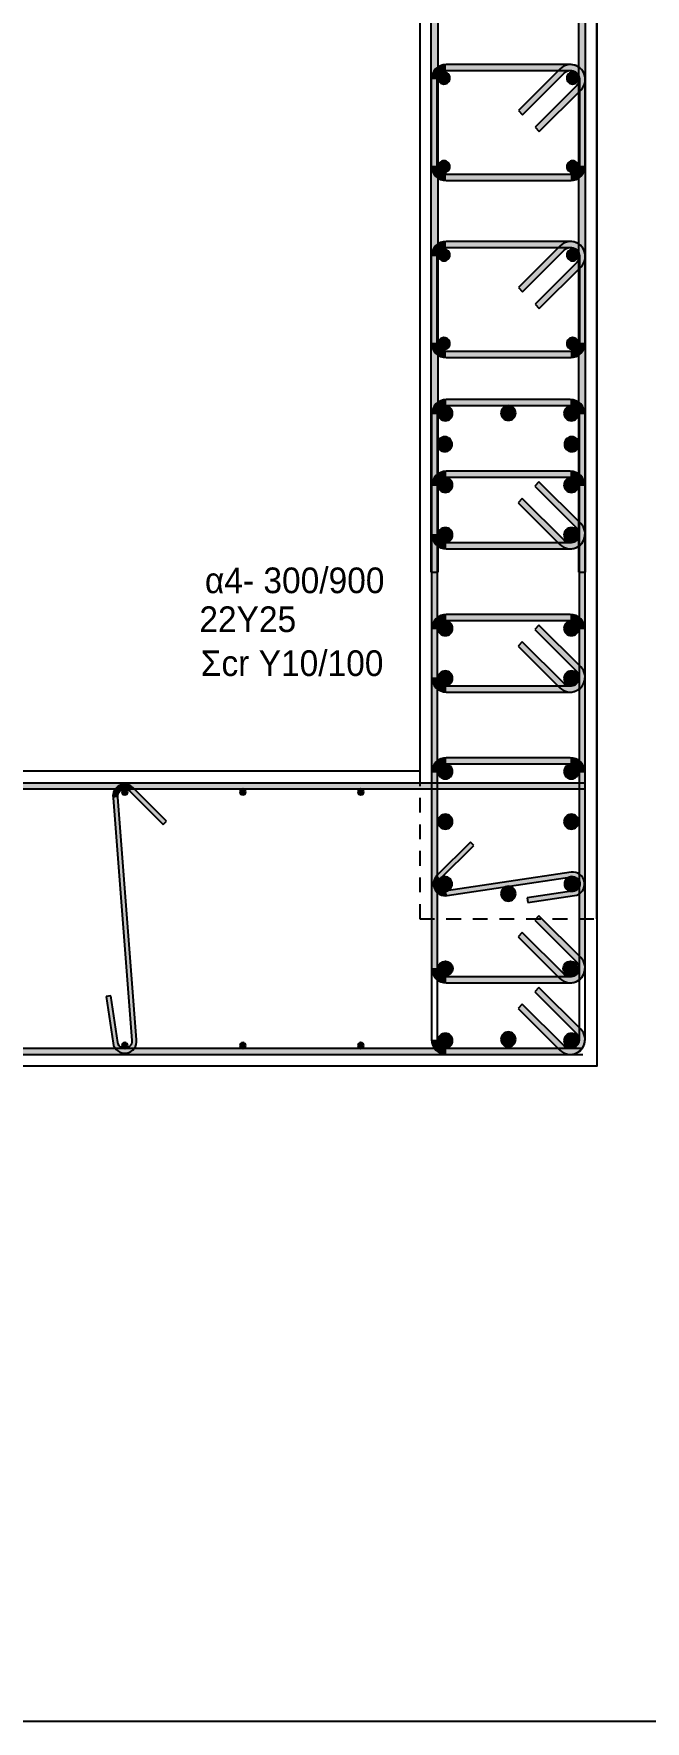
# Model space of a CAD drawing. Header units: millimetres. Extents: x -2171 to 1563, y -1758 to -1505.
# Drawn here: x -1763.31 to -1758.13, y -1619.99 to -1605.69 of the extents above; entities that cross this region are included whole.
import ezdxf

# ---------------------------------------------------------------- set-up
doc = ezdxf.new("R2010")
doc.units = ezdxf.units.MM
doc.linetypes.add('HIDDEN', pattern=[0.375, 0.25, -0.125])
for name, color, linetype in [('-S_TEXT', 3, 'Continuous'), ('Col_Det', 7, 'Continuous'), ('Col_Det_0', 7, 'Continuous'), ('Col_Det_Fill', 7, 'Continuous'), ('Col_Det_Fill_0', 7, 'Continuous'), ('DIASTASEIS', 7, 'Continuous'), ('Geo_Col', 7, 'Continuous')]:
    doc.layers.add(name, color=color, linetype=linetype)
doc.styles.add('S1Arl22_b_934_161', font='arial.ttf', dxfattribs={"width": 0.933629, "height": 0.002175})

# ---------------------------------------------------------------- blocks, each defined once
blk = doc.blocks.new('LINK 1')
at = {"layer": 'Col_Det_Fill'}
for points in [[(0.218, -0.25), (0.218, -0.2, 0.414214), (0.093, -0.325), (0.143, -0.325, -0.414214)], [(1.271, -0.25), (1.271, -0.2), (0.211, -0.2), (0.211, -0.25)], [(1.219, -0.272), (1.184, -0.237), (0.83, -0.59), (0.866, -0.626)], [(1.347, -0.325), (1.397, -0.325, 0.668179), (1.184, -0.237), (1.219, -0.272, -0.668179)], [(1.325, -0.378), (1.361, -0.414, 0.668179), (1.272, -0.2), (1.272, -0.25, -0.668179)], [(0.143, -0.325), (0.093, -0.325), (0.093, -1.057), (0.143, -1.057)], [(0.972, -0.732), (1.007, -0.767), (1.361, -0.414), (1.325, -0.378)], [(1.347, -1.058), (1.397, -1.058), (1.397, -0.325), (1.347, -0.325)], [(0.143, -1.058), (0.093, -1.058, 0.414214), (0.218, -1.183), (0.218, -1.133, -0.414214)], [(0.217, -1.133), (0.217, -1.183), (1.275, -1.183), (1.275, -1.133)], [(1.272, -1.133), (1.272, -1.183, 0.414214), (1.397, -1.058), (1.347, -1.058, -0.414214)]]:
    blk.add_hatch(color=252, dxfattribs=at).paths.add_polyline_path(points)
at = {"layer": 'Col_Det', "color": 7}
for points in [[(0.218, -0.2, 0.414214), (0.093, -0.325)], [(0.143, -0.325, -0.414214), (0.218, -0.25, -0.414214)], [(1.397, -0.325, 0.668179), (1.184, -0.237)], [(1.219, -0.272, -0.668179), (1.347, -0.325, -0.668179)], [(1.361, -0.414, 0.668179), (1.272, -0.2)], [(1.272, -0.25, -0.668179), (1.325, -0.378, -0.668179)], [(0.093, -1.058, 0.414214), (0.218, -1.183)], [(0.218, -1.133, -0.414214), (0.143, -1.058, -0.414214)], [(1.272, -1.183, 0.414214), (1.397, -1.058)], [(1.347, -1.058, -0.414214), (1.272, -1.133, -0.414214)]]:
    blk.add_lwpolyline(points, format="xyb", dxfattribs=at)
for points in [[(1.278, -0.2), (0.218, -0.2)], [(0.218, -0.25), (1.278, -0.25)], [(1.184, -0.237), (0.83, -0.59)], [(0.866, -0.626), (1.219, -0.272)], [(0.093, -0.325), (0.093, -1.058)], [(0.143, -1.058), (0.143, -0.325)], [(1.325, -0.378), (0.972, -0.732)], [(1.007, -0.767), (1.361, -0.414)], [(1.347, -0.325), (1.347, -1.058)], [(1.397, -1.058), (1.397, -0.325)], [(0.83, -0.59), (0.866, -0.626)], [(0.972, -0.732), (1.007, -0.767)], [(1.278, -1.133), (0.218, -1.133)], [(0.218, -1.183), (1.278, -1.183)]]:
    blk.add_lwpolyline(points, dxfattribs=at)

msp = doc.modelspace()

# ---------------------------------------------------------------- hatches: boundary and pattern name
at = {"layer": 'Col_Det_Fill'}
for color, points in [(252, [(-1759.8835, -1599.628), (-1759.9435, -1599.628), (-1759.9435, -1610.2518), (-1759.8835, -1610.2518)]), (252, [(-1758.6935, -1610.2518), (-1758.6335, -1610.2518), (-1758.6335, -1599.628), (-1758.6935, -1599.628)]), (133, [(-1759.8335, -1606.1147, 0.4142136), (-1759.7835, -1606.0647, 0.4142136), (-1759.8335, -1606.0147, 0.4142136), (-1759.8835, -1606.0647, 0.4142136)]), (133, [(-1758.7435, -1606.1147, 0.4142136), (-1758.6935, -1606.0647, 0.4142136), (-1758.7435, -1606.0147, 0.4142136), (-1758.7935, -1606.0647, 0.4142136)]), (133, [(-1759.8335, -1606.8646, 0.4142136), (-1759.7835, -1606.8146, 0.4142136), (-1759.8335, -1606.7646, 0.4142136), (-1759.8835, -1606.8146, 0.4142136)]), (133, [(-1758.7435, -1606.8646, 0.4142136), (-1758.6935, -1606.8146, 0.4142136), (-1758.7435, -1606.7646, 0.4142136), (-1758.7935, -1606.8146, 0.4142136)]), (133, [(-1759.8335, -1607.6145, 0.4142136), (-1759.7835, -1607.5645, 0.4142136), (-1759.8335, -1607.5145, 0.4142136), (-1759.8835, -1607.5645, 0.4142136)]), (133, [(-1758.7435, -1607.6145, 0.4142136), (-1758.6935, -1607.5645, 0.4142136), (-1758.7435, -1607.5145, 0.4142136), (-1758.7935, -1607.5645, 0.4142136)]), (133, [(-1759.8335, -1608.3644, 0.4142136), (-1759.7835, -1608.3144, 0.4142136), (-1759.8335, -1608.2644, 0.4142136), (-1759.8835, -1608.3144, 0.4142136)]), (133, [(-1758.7435, -1608.3644, 0.4142136), (-1758.6935, -1608.3144, 0.4142136), (-1758.7435, -1608.2644, 0.4142136), (-1758.7935, -1608.3144, 0.4142136)]), (252, [(-1759.8135, -1608.8399), (-1759.8135, -1608.7899, 0.4142136), (-1759.9385, -1608.9149), (-1759.8885, -1608.9149, -0.4142136)]), (252, [(-1758.7635, -1608.8399), (-1758.7635, -1608.7899), (-1759.8135, -1608.7899), (-1759.8135, -1608.8399)]), (252, [(-1758.6885, -1608.9149), (-1758.6385, -1608.9149, 0.4142136), (-1758.7635, -1608.7899), (-1758.7635, -1608.8399, -0.4142136)]), (252, [(-1759.8885, -1608.9149), (-1759.9385, -1608.9149), (-1759.9385, -1612.9649), (-1759.8885, -1612.9649)]), (12, [(-1759.8223, -1608.9686, 0.4142136), (-1759.7598, -1608.9061, 0.4142136), (-1759.8223, -1608.8436, 0.4142136), (-1759.8848, -1608.9061, 0.4142136)]), (133, [(-1759.2885, -1608.9649, 0.4142136), (-1759.226, -1608.9024, 0.4142136), (-1759.2885, -1608.8399, 0.4142136), (-1759.351, -1608.9024, 0.4142136)]), (12, [(-1758.7547, -1608.9686, 0.4142136), (-1758.6922, -1608.9061, 0.4142136), (-1758.7547, -1608.8436, 0.4142136), (-1758.8172, -1608.9061, 0.4142136)]), (252, [(-1758.6885, -1612.9649), (-1758.6385, -1612.9649), (-1758.6385, -1608.9149), (-1758.6885, -1608.9149)]), (133, [(-1759.826, -1609.2301, 0.4142136), (-1759.7635, -1609.1676, 0.4142136), (-1759.826, -1609.1051, 0.4142136), (-1759.8885, -1609.1676, 0.4142136)]), (133, [(-1758.751, -1609.2301, 0.4142136), (-1758.6885, -1609.1676, 0.4142136), (-1758.751, -1609.1051, 0.4142136), (-1758.8135, -1609.1676, 0.4142136)]), (252, [(-1759.8135, -1609.447), (-1759.8135, -1609.397, 0.4142136), (-1759.9385, -1609.522), (-1759.8885, -1609.522, -0.4142136)]), (252, [(-1759.8885, -1609.522), (-1759.9385, -1609.522), (-1759.9385, -1609.9292), (-1759.8885, -1609.9292)]), (56, [(-1759.8223, -1609.5757, 0.4142136), (-1759.7598, -1609.5132, 0.4142136), (-1759.8223, -1609.4507, 0.4142136), (-1759.8848, -1609.5132, 0.4142136)]), (252, [(-1758.7635, -1609.447), (-1758.7635, -1609.397), (-1759.8135, -1609.397), (-1759.8135, -1609.447)]), (252, [(-1758.7105, -1609.8761), (-1758.6751, -1609.8408), (-1759.0287, -1609.4872), (-1759.064, -1609.5226)]), (56, [(-1758.7547, -1609.5757, 0.4142136), (-1758.6922, -1609.5132, 0.4142136), (-1758.7547, -1609.4507, 0.4142136), (-1758.8172, -1609.5132, 0.4142136)]), (252, [(-1758.6885, -1609.522), (-1758.6385, -1609.522, 0.4142136), (-1758.7635, -1609.397), (-1758.7635, -1609.447, -0.4142136)]), (252, [(-1758.6885, -1609.9292), (-1758.6385, -1609.9292), (-1758.6385, -1609.522), (-1758.6885, -1609.522)]), (252, [(-1759.1701, -1609.6287), (-1759.2054, -1609.664), (-1758.8519, -1610.0176), (-1758.8165, -1609.9822)]), (252, [(-1759.8885, -1609.9292), (-1759.9385, -1609.9292, 0.4142136), (-1759.8135, -1610.0542), (-1759.8135, -1610.0042, -0.4142136)]), (56, [(-1759.8223, -1610.0005, 0.4142136), (-1759.7598, -1609.938, 0.4142136), (-1759.8223, -1609.8755, 0.4142136), (-1759.8848, -1609.938, 0.4142136)]), (252, [(-1758.8165, -1609.9822), (-1758.8519, -1610.0176, 0.6681786), (-1758.6385, -1609.9292), (-1758.6885, -1609.9292, -0.6681786)]), (56, [(-1758.7547, -1610.0005, 0.4142136), (-1758.6922, -1609.938, 0.4142136), (-1758.7547, -1609.8755, 0.4142136), (-1758.8172, -1609.938, 0.4142136)]), (252, [(-1758.7635, -1610.0042), (-1758.7635, -1610.0542, 0.6681786), (-1758.6751, -1609.8408), (-1758.7105, -1609.8761, -0.6681786)]), (252, [(-1759.8135, -1610.0042), (-1759.8135, -1610.0542), (-1758.7635, -1610.0542), (-1758.7635, -1610.0042)]), (252, [(-1759.8135, -1610.6613), (-1759.8135, -1610.6113, 0.4142136), (-1759.9385, -1610.7363), (-1759.8885, -1610.7363, -0.4142136)]), (56, [(-1759.8223, -1610.79, 0.4142136), (-1759.7598, -1610.7275, 0.4142136), (-1759.8223, -1610.665, 0.4142136), (-1759.8848, -1610.7275, 0.4142136)]), (252, [(-1758.7635, -1610.6613), (-1758.7635, -1610.6113), (-1759.8135, -1610.6113), (-1759.8135, -1610.6613)]), (56, [(-1758.7547, -1610.79, 0.4142136), (-1758.6922, -1610.7275, 0.4142136), (-1758.7547, -1610.665, 0.4142136), (-1758.8172, -1610.7275, 0.4142136)]), (252, [(-1758.6885, -1610.7363), (-1758.6385, -1610.7363, 0.4142136), (-1758.7635, -1610.6113), (-1758.7635, -1610.6613, -0.4142136)]), (252, [(-1759.8885, -1610.7363), (-1759.9385, -1610.7363), (-1759.9385, -1611.1435), (-1759.8885, -1611.1435)]), (252, [(-1758.7105, -1611.0904), (-1758.6751, -1611.0551), (-1759.0287, -1610.7015), (-1759.064, -1610.7369)]), (252, [(-1758.6885, -1611.1435), (-1758.6385, -1611.1435), (-1758.6385, -1610.7363), (-1758.6885, -1610.7363)]), (252, [(-1759.1701, -1610.8429), (-1759.2054, -1610.8783), (-1758.8519, -1611.2319), (-1758.8165, -1611.1965)]), (56, [(-1759.8223, -1611.2148, 0.4142136), (-1759.7598, -1611.1523, 0.4142136), (-1759.8223, -1611.0898, 0.4142136), (-1759.8848, -1611.1523, 0.4142136)]), (56, [(-1758.7547, -1611.2148, 0.4142136), (-1758.6922, -1611.1523, 0.4142136), (-1758.7547, -1611.0898, 0.4142136), (-1758.8172, -1611.1523, 0.4142136)]), (252, [(-1758.7635, -1611.2185), (-1758.7635, -1611.2685, 0.6681786), (-1758.6751, -1611.0551), (-1758.7105, -1611.0904, -0.6681786)]), (252, [(-1759.8885, -1611.1435), (-1759.9385, -1611.1435, 0.4142136), (-1759.8135, -1611.2685), (-1759.8135, -1611.2185, -0.4142136)]), (252, [(-1759.8135, -1611.2185), (-1759.8135, -1611.2685), (-1758.7635, -1611.2685), (-1758.7635, -1611.2185)]), (252, [(-1758.8165, -1611.1965), (-1758.8519, -1611.2319, 0.6681786), (-1758.6385, -1611.1435), (-1758.6885, -1611.1435, -0.6681786)]), (252, [(-1759.8135, -1611.8756), (-1759.8135, -1611.8256, 0.4142136), (-1759.9385, -1611.9506), (-1759.8885, -1611.9506, -0.4142136)]), (252, [(-1759.8885, -1611.9506), (-1759.9385, -1611.9506), (-1759.9385, -1613.6078), (-1759.8885, -1613.6078)]), (56, [(-1759.8223, -1612.0043, 0.4142136), (-1759.7598, -1611.9418, 0.4142136), (-1759.8223, -1611.8793, 0.4142136), (-1759.8848, -1611.9418, 0.4142136)]), (252, [(-1758.7635, -1611.8756), (-1758.7635, -1611.8256), (-1759.8135, -1611.8256), (-1759.8135, -1611.8756)]), (56, [(-1758.7547, -1612.0043, 0.4142136), (-1758.6922, -1611.9418, 0.4142136), (-1758.7547, -1611.8793, 0.4142136), (-1758.8172, -1611.9418, 0.4142136)]), (252, [(-1758.6885, -1611.9506), (-1758.6385, -1611.9506, 0.4142136), (-1758.7635, -1611.8256), (-1758.7635, -1611.8756, -0.4142136)]), (252, [(-1758.6885, -1613.6078), (-1758.6385, -1613.6078), (-1758.6385, -1611.9506), (-1758.6885, -1611.9506)]), (56, [(-1759.8223, -1612.4291, 0.4142136), (-1759.7598, -1612.3666, 0.4142136), (-1759.8223, -1612.3041, 0.4142136), (-1759.8848, -1612.3666, 0.4142136)]), (56, [(-1758.7547, -1612.4291, 0.4142136), (-1758.6922, -1612.3666, 0.4142136), (-1758.7547, -1612.3041, 0.4142136), (-1758.8172, -1612.3666, 0.4142136)]), (252, [(-1759.8927, -1612.824), (-1759.8644, -1612.8523), (-1759.5816, -1612.5695), (-1759.6099, -1612.5412)]), (252, [(-1758.7509, -1612.8354), (-1758.7568, -1612.7958), (-1759.8131, -1612.9541), (-1759.8072, -1612.9936)]), (252, [(-1758.7331, -1612.9541), (-1758.7272, -1612.9936, 1), (-1758.7568, -1612.7958), (-1758.7509, -1612.8354, -1)]), (252, [(-1759.8072, -1612.9936), (-1759.8131, -1612.9541, -0.7233449), (-1759.8644, -1612.8523), (-1759.8927, -1612.824, 0.7233449)]), (133, [(-1759.826, -1612.9571, 0.4142136), (-1759.7635, -1612.8946, 0.4142136), (-1759.826, -1612.8321, 0.4142136), (-1759.8885, -1612.8946, 0.4142136)]), (133, [(-1759.2885, -1613.0399, 0.4142136), (-1759.226, -1612.9774, 0.4142136), (-1759.2885, -1612.9149, 0.4142136), (-1759.351, -1612.9774, 0.4142136)]), (252, [(-1759.1287, -1613.0133), (-1759.1228, -1613.0529), (-1758.7272, -1612.9936), (-1758.7331, -1612.9541)]), (133, [(-1758.751, -1612.9571, 0.4142136), (-1758.6885, -1612.8946, 0.4142136), (-1758.751, -1612.8321, 0.4142136), (-1758.8135, -1612.8946, 0.4142136)]), (252, [(-1758.7105, -1613.5547), (-1758.6751, -1613.5194), (-1759.0287, -1613.1658), (-1759.064, -1613.2012)]), (252, [(-1759.1701, -1613.3072), (-1759.2054, -1613.3426), (-1758.8519, -1613.6961), (-1758.8165, -1613.6608)]), (252, [(-1758.7635, -1613.6828), (-1758.7635, -1613.7328, 0.6681786), (-1758.6751, -1613.5194), (-1758.7105, -1613.5547, -0.6681786)]), (252, [(-1759.8885, -1613.6078), (-1759.9385, -1613.6078, 0.4142136), (-1759.8135, -1613.7328), (-1759.8135, -1613.6828, -0.4142136)]), (12, [(-1759.7585, -1613.6112, 0.4142136), (-1759.821, -1613.5487, 0.4142136), (-1759.8835, -1613.6112, 0.4142136), (-1759.821, -1613.6737, 0.4142136)]), (252, [(-1758.8165, -1613.6608), (-1758.8519, -1613.6961, 0.6681786), (-1758.6385, -1613.6078), (-1758.6885, -1613.6078, -0.6681786)]), (12, [(-1758.6996, -1613.6124, 0.4142136), (-1758.7621, -1613.5499, 0.4142136), (-1758.8246, -1613.6124, 0.4142136), (-1758.7621, -1613.6749, 0.4142136)]), (252, [(-1759.8135, -1613.6828), (-1759.8135, -1613.7328), (-1758.7635, -1613.7328), (-1758.7635, -1613.6828)]), (252, [(-1758.7105, -1614.1619), (-1758.6751, -1614.1265), (-1759.0287, -1613.773), (-1759.064, -1613.8083)]), (252, [(-1759.1701, -1613.9144), (-1759.2054, -1613.9497), (-1758.8519, -1614.3033), (-1758.8165, -1614.2679)]), (252, [(-1759.8885, -1614.2149), (-1759.9385, -1614.2149, 0.4142136), (-1759.8135, -1614.3399), (-1759.8135, -1614.2899, -0.4142136)]), (12, [(-1759.8223, -1614.2862, 0.4142136), (-1759.7598, -1614.2237, 0.4142136), (-1759.8223, -1614.1612, 0.4142136), (-1759.8848, -1614.2237, 0.4142136)]), (133, [(-1759.2885, -1614.2743, 0.4142136), (-1759.226, -1614.2118, 0.4142136), (-1759.2885, -1614.1493, 0.4142136), (-1759.351, -1614.2118, 0.4142136)]), (252, [(-1758.8165, -1614.2679), (-1758.8519, -1614.3033, 0.6681786), (-1758.6385, -1614.2149), (-1758.6885, -1614.2149, -0.6681786)]), (12, [(-1758.7547, -1614.2862, 0.4142136), (-1758.6922, -1614.2237, 0.4142136), (-1758.7547, -1614.1612, 0.4142136), (-1758.8172, -1614.2237, 0.4142136)]), (252, [(-1758.7635, -1614.2899), (-1758.7635, -1614.3399, 0.6681786), (-1758.6751, -1614.1265), (-1758.7105, -1614.1619, -0.6681786)]), (252, [(-1759.8135, -1614.2899), (-1759.8135, -1614.3399), (-1758.7635, -1614.3399), (-1758.7635, -1614.2899)])]:
    msp.add_hatch(color=color, dxfattribs=at).paths.add_polyline_path(points)
at = {"layer": 'Col_Det_Fill_0'}
for color, points in [(252, [(-1758.6385, -1612.0899), (-1758.6385, -1612.0399), (-1772.4385, -1612.0399), (-1772.4385, -1612.0899)]), (252, [(-1762.6358, -1612.1647), (-1762.5962, -1612.1588, -0.7233449), (-1762.4945, -1612.1075), (-1762.4662, -1612.0792, 0.7233449)]), (133, [(-1762.5619, -1612.1149, 0.4142136), (-1762.5369, -1612.1399, 0.4142136), (-1762.5119, -1612.1149, 0.4142136), (-1762.5369, -1612.0899, 0.4142136)]), (252, [(-1762.4662, -1612.0792), (-1762.4945, -1612.1075), (-1762.2116, -1612.3903), (-1762.1834, -1612.362)]), (133, [(-1761.5621, -1612.1149, 0.4142136), (-1761.5371, -1612.1399, 0.4142136), (-1761.5121, -1612.1149, 0.4142136), (-1761.5371, -1612.0899, 0.4142136)]), (133, [(-1760.5621, -1612.1149, 0.4142136), (-1760.5371, -1612.1399, 0.4142136), (-1760.5121, -1612.1149, 0.4142136), (-1760.5371, -1612.0899, 0.4142136)]), (252, [(-1762.4776, -1614.221), (-1762.438, -1614.2151), (-1762.5963, -1612.156), (-1762.6358, -1612.1619)]), (252, [(-1762.6555, -1613.8432), (-1762.6951, -1613.8491), (-1762.6358, -1614.2447), (-1762.5962, -1614.2388)]), (252, [(-1762.5962, -1614.2388), (-1762.6358, -1614.2447, 1), (-1762.438, -1614.2151), (-1762.4776, -1614.221, -1)]), (133, [(-1762.5619, -1614.2649, 0.4142136), (-1762.5369, -1614.2899, 0.4142136), (-1762.5119, -1614.2649, 0.4142136), (-1762.5369, -1614.2399, 0.4142136)]), (133, [(-1761.5621, -1614.2649, 0.4142136), (-1761.5371, -1614.2899, 0.4142136), (-1761.5121, -1614.2649, 0.4142136), (-1761.5371, -1614.2399, 0.4142136)]), (133, [(-1760.5621, -1614.2649, 0.4142136), (-1760.5371, -1614.2899, 0.4142136), (-1760.5121, -1614.2649, 0.4142136), (-1760.5371, -1614.2399, 0.4142136)]), (252, [(-1772.2971, -1614.2899), (-1772.2971, -1614.3399), (-1758.8301, -1614.3399), (-1758.8301, -1614.2899)])]:
    msp.add_hatch(color=color, dxfattribs=at).paths.add_polyline_path(points)

# ---------------------------------------------------------------- linework, layer by layer
at = {"layer": '-S_TEXT', "ltscale": 5}
msp.add_lwpolyline([(-1740.7266, -1591.5917), (-1781.6766, -1591.5917), (-1781.6766, -1619.9917), (-1740.7266, -1619.9917)], close=True, dxfattribs=at)
at = {"layer": 'Col_Det', "color": 7}
for points in [[(-1758.5385, -1613.1899), (-1758.5385, -1596.6899)], [(-1760.0385, -1597.9399), (-1760.0385, -1611.9399)], [(-1759.9435, -1599.628), (-1759.9435, -1610.2518)], [(-1759.8835, -1610.2518), (-1759.8835, -1599.628)], [(-1758.6935, -1599.628), (-1758.6935, -1610.2518)], [(-1758.6335, -1610.2518), (-1758.6335, -1599.628)], [(-1758.7635, -1608.7899), (-1759.8135, -1608.7899)], [(-1759.9385, -1608.9149), (-1759.9385, -1614.2149)], [(-1759.8885, -1614.2149), (-1759.8885, -1608.9149)], [(-1759.8135, -1608.8399), (-1758.7635, -1608.8399)], [(-1758.6885, -1608.9149), (-1758.6885, -1614.2149)], [(-1758.6385, -1614.2149), (-1758.6385, -1608.9149)], [(-1759.9385, -1609.522), (-1759.9385, -1609.9292)], [(-1759.8885, -1609.9292), (-1759.8885, -1609.522)], [(-1758.7635, -1609.397), (-1759.8135, -1609.397)], [(-1759.8135, -1609.447), (-1758.7635, -1609.447)], [(-1759.0287, -1609.4872), (-1759.064, -1609.5226)], [(-1759.064, -1609.5226), (-1758.7105, -1609.8761)], [(-1758.6751, -1609.8408), (-1759.0287, -1609.4872)], [(-1758.6885, -1609.522), (-1758.6885, -1609.9292)], [(-1758.6385, -1609.9292), (-1758.6385, -1609.522)], [(-1759.1701, -1609.6287), (-1759.2054, -1609.664)], [(-1759.2054, -1609.664), (-1758.8519, -1610.0176)], [(-1758.8165, -1609.9822), (-1759.1701, -1609.6287)], [(-1758.7635, -1610.0042), (-1759.8135, -1610.0042)], [(-1759.8135, -1610.0542), (-1758.7635, -1610.0542)], [(-1759.9435, -1610.2518), (-1759.8835, -1610.2518)], [(-1758.6935, -1610.2518), (-1758.6335, -1610.2518)], [(-1758.7635, -1610.6113), (-1759.8135, -1610.6113)], [(-1759.8135, -1610.6613), (-1758.7635, -1610.6613)], [(-1759.9385, -1610.7363), (-1759.9385, -1611.1435)], [(-1759.8885, -1611.1435), (-1759.8885, -1610.7363)], [(-1759.0287, -1610.7015), (-1759.064, -1610.7369)], [(-1759.064, -1610.7369), (-1758.7105, -1611.0904)], [(-1758.6751, -1611.0551), (-1759.0287, -1610.7015)], [(-1758.6885, -1610.7363), (-1758.6885, -1611.1435)], [(-1758.6385, -1611.1435), (-1758.6385, -1610.7363)], [(-1759.1701, -1610.8429), (-1759.2054, -1610.8783)], [(-1759.2054, -1610.8783), (-1758.8519, -1611.2319)], [(-1758.8165, -1611.1965), (-1759.1701, -1610.8429)], [(-1758.7635, -1611.2185), (-1759.8135, -1611.2185)], [(-1759.8135, -1611.2685), (-1758.7635, -1611.2685)], [(-1759.9385, -1611.9506), (-1759.9385, -1613.6078)], [(-1759.8885, -1613.6078), (-1759.8885, -1611.9506)], [(-1758.7635, -1611.8256), (-1759.8135, -1611.8256)], [(-1759.8135, -1611.8756), (-1758.7635, -1611.8756)], [(-1758.6885, -1611.9506), (-1758.6885, -1613.6078)], [(-1758.6385, -1613.6078), (-1758.6385, -1611.9506)], [(-1759.6099, -1612.5412), (-1759.8927, -1612.824)], [(-1759.8644, -1612.8523), (-1759.5816, -1612.5695)], [(-1759.5816, -1612.5695), (-1759.6099, -1612.5412)], [(-1758.7568, -1612.7958), (-1759.8131, -1612.9541)], [(-1759.8072, -1612.9936), (-1758.7509, -1612.8354)], [(-1758.7331, -1612.9541), (-1759.1287, -1613.0133)], [(-1759.1287, -1613.0133), (-1759.1228, -1613.0529)], [(-1759.1228, -1613.0529), (-1758.7272, -1612.9936)], [(-1759.0287, -1613.1658), (-1759.064, -1613.2012)], [(-1759.064, -1613.2012), (-1758.7105, -1613.5547)], [(-1758.6751, -1613.5194), (-1759.0287, -1613.1658)], [(-1759.1701, -1613.3072), (-1759.2054, -1613.3426)], [(-1759.2054, -1613.3426), (-1758.8519, -1613.6961)], [(-1758.8165, -1613.6608), (-1759.1701, -1613.3072)], [(-1758.7635, -1613.6828), (-1759.8135, -1613.6828)], [(-1759.8135, -1613.7328), (-1758.7635, -1613.7328)], [(-1759.0287, -1613.773), (-1759.064, -1613.8083)], [(-1759.064, -1613.8083), (-1758.7105, -1614.1619)], [(-1758.6751, -1614.1265), (-1759.0287, -1613.773)], [(-1759.1701, -1613.9144), (-1759.2054, -1613.9497)], [(-1759.2054, -1613.9497), (-1758.8519, -1614.3033)], [(-1758.8165, -1614.2679), (-1759.1701, -1613.9144)], [(-1758.7635, -1614.2899), (-1759.8135, -1614.2899)], [(-1759.8135, -1614.3399), (-1758.7635, -1614.3399)]]:
    msp.add_lwpolyline(points, dxfattribs=at)
msp.add_lwpolyline([(-1770.0385, -1597.9399), (-1760.0385, -1597.9399), (-1760.0385, -1611.9399), (-1770.0385, -1611.9399)], close=True, dxfattribs=at)
for points in [[(-1759.8335, -1606.0147, 0.4142136), (-1759.8835, -1606.0647, 0.4142136)], [(-1759.8835, -1606.0647, 0.4142136), (-1759.8335, -1606.1147, 0.4142136)], [(-1759.7835, -1606.0647, 0.4142136), (-1759.8335, -1606.0147, 0.4142136)], [(-1759.8335, -1606.1147, 0.4142136), (-1759.7835, -1606.0647, 0.4142136)], [(-1758.7435, -1606.0147, 0.4142136), (-1758.7935, -1606.0647, 0.4142136)], [(-1758.7935, -1606.0647, 0.4142136), (-1758.7435, -1606.1147, 0.4142136)], [(-1758.6935, -1606.0647, 0.4142136), (-1758.7435, -1606.0147, 0.4142136)], [(-1758.7435, -1606.1147, 0.4142136), (-1758.6935, -1606.0647, 0.4142136)], [(-1759.8335, -1606.7646, 0.4142136), (-1759.8835, -1606.8146, 0.4142136)], [(-1759.7835, -1606.8146, 0.4142136), (-1759.8335, -1606.7646, 0.4142136)], [(-1758.7435, -1606.7646, 0.4142136), (-1758.7935, -1606.8146, 0.4142136)], [(-1758.6935, -1606.8146, 0.4142136), (-1758.7435, -1606.7646, 0.4142136)], [(-1759.8835, -1606.8146, 0.4142136), (-1759.8335, -1606.8646, 0.4142136)], [(-1759.8335, -1606.8646, 0.4142136), (-1759.7835, -1606.8146, 0.4142136)], [(-1758.7935, -1606.8146, 0.4142136), (-1758.7435, -1606.8646, 0.4142136)], [(-1758.7435, -1606.8646, 0.4142136), (-1758.6935, -1606.8146, 0.4142136)], [(-1759.8335, -1607.5145, 0.4142136), (-1759.8835, -1607.5645, 0.4142136)], [(-1759.7835, -1607.5645, 0.4142136), (-1759.8335, -1607.5145, 0.4142136)], [(-1758.7435, -1607.5145, 0.4142136), (-1758.7935, -1607.5645, 0.4142136)], [(-1758.6935, -1607.5645, 0.4142136), (-1758.7435, -1607.5145, 0.4142136)], [(-1759.8835, -1607.5645, 0.4142136), (-1759.8335, -1607.6145, 0.4142136)], [(-1759.8335, -1607.6145, 0.4142136), (-1759.7835, -1607.5645, 0.4142136)], [(-1758.7935, -1607.5645, 0.4142136), (-1758.7435, -1607.6145, 0.4142136)], [(-1758.7435, -1607.6145, 0.4142136), (-1758.6935, -1607.5645, 0.4142136)], [(-1759.8335, -1608.2644, 0.4142136), (-1759.8835, -1608.3144, 0.4142136)], [(-1759.8835, -1608.3144, 0.4142136), (-1759.8335, -1608.3644, 0.4142136)], [(-1759.7835, -1608.3144, 0.4142136), (-1759.8335, -1608.2644, 0.4142136)], [(-1759.8335, -1608.3644, 0.4142136), (-1759.7835, -1608.3144, 0.4142136)], [(-1758.7435, -1608.2644, 0.4142136), (-1758.7935, -1608.3144, 0.4142136)], [(-1758.7935, -1608.3144, 0.4142136), (-1758.7435, -1608.3644, 0.4142136)], [(-1758.6935, -1608.3144, 0.4142136), (-1758.7435, -1608.2644, 0.4142136)], [(-1758.7435, -1608.3644, 0.4142136), (-1758.6935, -1608.3144, 0.4142136)], [(-1759.8135, -1608.7899, 0.4142136), (-1759.9385, -1608.9149)], [(-1758.6385, -1608.9149, 0.4142136), (-1758.7635, -1608.7899)], [(-1759.8885, -1608.9149, -0.4142136), (-1759.8135, -1608.8399, -0.4142136)], [(-1759.8223, -1608.8436, 0.4142136), (-1759.8848, -1608.9061, 0.4142136)], [(-1759.8848, -1608.9061, 0.4142136), (-1759.8223, -1608.9686, 0.4142136)], [(-1759.7598, -1608.9061, 0.4142136), (-1759.8223, -1608.8436, 0.4142136)], [(-1759.8223, -1608.9686, 0.4142136), (-1759.7598, -1608.9061, 0.4142136)], [(-1759.2885, -1608.8399, 0.4142136), (-1759.351, -1608.9024, 0.4142136)], [(-1759.351, -1608.9024, 0.4142136), (-1759.2885, -1608.9649, 0.4142136)], [(-1759.226, -1608.9024, 0.4142136), (-1759.2885, -1608.8399, 0.4142136)], [(-1759.2885, -1608.9649, 0.4142136), (-1759.226, -1608.9024, 0.4142136)], [(-1758.7547, -1608.8436, 0.4142136), (-1758.8172, -1608.9061, 0.4142136)], [(-1758.8172, -1608.9061, 0.4142136), (-1758.7547, -1608.9686, 0.4142136)], [(-1758.7635, -1608.8399, -0.4142136), (-1758.6885, -1608.9149, -0.4142136)], [(-1758.6922, -1608.9061, 0.4142136), (-1758.7547, -1608.8436, 0.4142136)], [(-1758.7547, -1608.9686, 0.4142136), (-1758.6922, -1608.9061, 0.4142136)], [(-1759.826, -1609.1051, 0.4142136), (-1759.8885, -1609.1676, 0.4142136)], [(-1759.8885, -1609.1676, 0.4142136), (-1759.826, -1609.2301, 0.4142136)], [(-1759.7635, -1609.1676, 0.4142136), (-1759.826, -1609.1051, 0.4142136)], [(-1759.826, -1609.2301, 0.4142136), (-1759.7635, -1609.1676, 0.4142136)], [(-1758.751, -1609.1051, 0.4142136), (-1758.8135, -1609.1676, 0.4142136)], [(-1758.8135, -1609.1676, 0.4142136), (-1758.751, -1609.2301, 0.4142136)], [(-1758.6885, -1609.1676, 0.4142136), (-1758.751, -1609.1051, 0.4142136)], [(-1758.751, -1609.2301, 0.4142136), (-1758.6885, -1609.1676, 0.4142136)], [(-1759.8135, -1609.397, 0.4142136), (-1759.9385, -1609.522)], [(-1759.8885, -1609.522, -0.4142136), (-1759.8135, -1609.447, -0.4142136)], [(-1759.8223, -1609.4507, 0.4142136), (-1759.8848, -1609.5132, 0.4142136)], [(-1759.8848, -1609.5132, 0.4142136), (-1759.8223, -1609.5757, 0.4142136)], [(-1759.7598, -1609.5132, 0.4142136), (-1759.8223, -1609.4507, 0.4142136)], [(-1759.8223, -1609.5757, 0.4142136), (-1759.7598, -1609.5132, 0.4142136)], [(-1758.7547, -1609.4507, 0.4142136), (-1758.8172, -1609.5132, 0.4142136)], [(-1758.8172, -1609.5132, 0.4142136), (-1758.7547, -1609.5757, 0.4142136)], [(-1758.6385, -1609.522, 0.4142136), (-1758.7635, -1609.397)], [(-1758.7635, -1609.447, -0.4142136), (-1758.6885, -1609.522, -0.4142136)], [(-1758.6922, -1609.5132, 0.4142136), (-1758.7547, -1609.4507, 0.4142136)], [(-1758.7547, -1609.5757, 0.4142136), (-1758.6922, -1609.5132, 0.4142136)], [(-1759.9385, -1609.9292, 0.4142136), (-1759.8135, -1610.0542)], [(-1759.8135, -1610.0042, -0.4142136), (-1759.8885, -1609.9292, -0.4142136)], [(-1759.8223, -1609.8755, 0.4142136), (-1759.8848, -1609.938, 0.4142136)], [(-1759.8848, -1609.938, 0.4142136), (-1759.8223, -1610.0005, 0.4142136)], [(-1759.7598, -1609.938, 0.4142136), (-1759.8223, -1609.8755, 0.4142136)], [(-1759.8223, -1610.0005, 0.4142136), (-1759.7598, -1609.938, 0.4142136)], [(-1758.8519, -1610.0176, 0.6681786), (-1758.6385, -1609.9292)], [(-1758.7547, -1609.8755, 0.4142136), (-1758.8172, -1609.938, 0.4142136)], [(-1758.8172, -1609.938, 0.4142136), (-1758.7547, -1610.0005, 0.4142136)], [(-1758.6885, -1609.9292, -0.6681786), (-1758.8165, -1609.9822, -0.6681786)], [(-1758.7635, -1610.0542, 0.6681786), (-1758.6751, -1609.8408)], [(-1758.7105, -1609.8761, -0.6681786), (-1758.7635, -1610.0042, -0.6681786)], [(-1758.6922, -1609.938, 0.4142136), (-1758.7547, -1609.8755, 0.4142136)], [(-1758.7547, -1610.0005, 0.4142136), (-1758.6922, -1609.938, 0.4142136)], [(-1759.8135, -1610.6113, 0.4142136), (-1759.9385, -1610.7363)], [(-1759.8885, -1610.7363, -0.4142136), (-1759.8135, -1610.6613, -0.4142136)], [(-1759.8223, -1610.665, 0.4142136), (-1759.8848, -1610.7275, 0.4142136)], [(-1759.7598, -1610.7275, 0.4142136), (-1759.8223, -1610.665, 0.4142136)], [(-1758.7547, -1610.665, 0.4142136), (-1758.8172, -1610.7275, 0.4142136)], [(-1758.6385, -1610.7363, 0.4142136), (-1758.7635, -1610.6113)], [(-1758.7635, -1610.6613, -0.4142136), (-1758.6885, -1610.7363, -0.4142136)], [(-1758.6922, -1610.7275, 0.4142136), (-1758.7547, -1610.665, 0.4142136)], [(-1759.8848, -1610.7275, 0.4142136), (-1759.8223, -1610.79, 0.4142136)], [(-1759.8223, -1610.79, 0.4142136), (-1759.7598, -1610.7275, 0.4142136)], [(-1758.8172, -1610.7275, 0.4142136), (-1758.7547, -1610.79, 0.4142136)], [(-1758.7547, -1610.79, 0.4142136), (-1758.6922, -1610.7275, 0.4142136)], [(-1759.8223, -1611.0898, 0.4142136), (-1759.8848, -1611.1523, 0.4142136)], [(-1759.7598, -1611.1523, 0.4142136), (-1759.8223, -1611.0898, 0.4142136)], [(-1758.7547, -1611.0898, 0.4142136), (-1758.8172, -1611.1523, 0.4142136)], [(-1758.7635, -1611.2685, 0.6681786), (-1758.6751, -1611.0551)], [(-1758.7105, -1611.0904, -0.6681786), (-1758.7635, -1611.2185, -0.6681786)], [(-1758.6922, -1611.1523, 0.4142136), (-1758.7547, -1611.0898, 0.4142136)], [(-1759.9385, -1611.1435, 0.4142136), (-1759.8135, -1611.2685)], [(-1759.8135, -1611.2185, -0.4142136), (-1759.8885, -1611.1435, -0.4142136)], [(-1759.8848, -1611.1523, 0.4142136), (-1759.8223, -1611.2148, 0.4142136)], [(-1759.8223, -1611.2148, 0.4142136), (-1759.7598, -1611.1523, 0.4142136)], [(-1758.8519, -1611.2319, 0.6681786), (-1758.6385, -1611.1435)], [(-1758.8172, -1611.1523, 0.4142136), (-1758.7547, -1611.2148, 0.4142136)], [(-1758.6885, -1611.1435, -0.6681786), (-1758.8165, -1611.1965, -0.6681786)], [(-1758.7547, -1611.2148, 0.4142136), (-1758.6922, -1611.1523, 0.4142136)], [(-1759.8135, -1611.8256, 0.4142136), (-1759.9385, -1611.9506)], [(-1759.8885, -1611.9506, -0.4142136), (-1759.8135, -1611.8756, -0.4142136)], [(-1759.8223, -1611.8793, 0.4142136), (-1759.8848, -1611.9418, 0.4142136)], [(-1759.8848, -1611.9418, 0.4142136), (-1759.8223, -1612.0043, 0.4142136)], [(-1759.7598, -1611.9418, 0.4142136), (-1759.8223, -1611.8793, 0.4142136)], [(-1759.8223, -1612.0043, 0.4142136), (-1759.7598, -1611.9418, 0.4142136)], [(-1758.7547, -1611.8793, 0.4142136), (-1758.8172, -1611.9418, 0.4142136)], [(-1758.8172, -1611.9418, 0.4142136), (-1758.7547, -1612.0043, 0.4142136)], [(-1758.6385, -1611.9506, 0.4142136), (-1758.7635, -1611.8256)], [(-1758.7635, -1611.8756, -0.4142136), (-1758.6885, -1611.9506, -0.4142136)], [(-1758.6922, -1611.9418, 0.4142136), (-1758.7547, -1611.8793, 0.4142136)], [(-1758.7547, -1612.0043, 0.4142136), (-1758.6922, -1611.9418, 0.4142136)], [(-1759.8223, -1612.3041, 0.4142136), (-1759.8848, -1612.3666, 0.4142136)], [(-1759.8848, -1612.3666, 0.4142136), (-1759.8223, -1612.4291, 0.4142136)], [(-1759.7598, -1612.3666, 0.4142136), (-1759.8223, -1612.3041, 0.4142136)], [(-1759.8223, -1612.4291, 0.4142136), (-1759.7598, -1612.3666, 0.4142136)], [(-1758.7547, -1612.3041, 0.4142136), (-1758.8172, -1612.3666, 0.4142136)], [(-1758.8172, -1612.3666, 0.4142136), (-1758.7547, -1612.4291, 0.4142136)], [(-1758.6922, -1612.3666, 0.4142136), (-1758.7547, -1612.3041, 0.4142136)], [(-1758.7547, -1612.4291, 0.4142136), (-1758.6922, -1612.3666, 0.4142136)], [(-1758.7272, -1612.9936, 1), (-1758.7568, -1612.7958)], [(-1759.8927, -1612.824, 0.7233449), (-1759.8072, -1612.9936, 0.7233449)], [(-1759.826, -1612.8321, 0.4142136), (-1759.8885, -1612.8946, 0.4142136)], [(-1759.8885, -1612.8946, 0.4142136), (-1759.826, -1612.9571, 0.4142136)], [(-1759.8131, -1612.9541, -0.7233449), (-1759.8644, -1612.8523)], [(-1759.7635, -1612.8946, 0.4142136), (-1759.826, -1612.8321, 0.4142136)], [(-1759.826, -1612.9571, 0.4142136), (-1759.7635, -1612.8946, 0.4142136)], [(-1759.2885, -1612.9149, 0.4142136), (-1759.351, -1612.9774, 0.4142136)], [(-1759.226, -1612.9774, 0.4142136), (-1759.2885, -1612.9149, 0.4142136)], [(-1758.751, -1612.8321, 0.4142136), (-1758.8135, -1612.8946, 0.4142136)], [(-1758.8135, -1612.8946, 0.4142136), (-1758.751, -1612.9571, 0.4142136)], [(-1758.6885, -1612.8946, 0.4142136), (-1758.751, -1612.8321, 0.4142136)], [(-1758.751, -1612.9571, 0.4142136), (-1758.6885, -1612.8946, 0.4142136)], [(-1758.7509, -1612.8354, -1), (-1758.7331, -1612.9541, -1)], [(-1759.351, -1612.9774, 0.4142136), (-1759.2885, -1613.0399, 0.4142136)], [(-1759.2885, -1613.0399, 0.4142136), (-1759.226, -1612.9774, 0.4142136)], [(-1758.7635, -1613.7328, 0.6681786), (-1758.6751, -1613.5194)], [(-1759.9385, -1613.6078, 0.4142136), (-1759.8135, -1613.7328)], [(-1759.8135, -1613.6828, -0.4142136), (-1759.8885, -1613.6078, -0.4142136)], [(-1758.8519, -1613.6961, 0.6681786), (-1758.6385, -1613.6078)], [(-1758.6885, -1613.6078, -0.6681786), (-1758.8165, -1613.6608, -0.6681786)], [(-1758.7105, -1613.5547, -0.6681786), (-1758.7635, -1613.6828, -0.6681786)], [(-1759.9385, -1614.2149, 0.4142136), (-1759.8135, -1614.3399)], [(-1759.8135, -1614.2899, -0.4142136), (-1759.8885, -1614.2149, -0.4142136)], [(-1759.8223, -1614.1612, 0.4142136), (-1759.8848, -1614.2237, 0.4142136)], [(-1759.8848, -1614.2237, 0.4142136), (-1759.8223, -1614.2862, 0.4142136)], [(-1759.7598, -1614.2237, 0.4142136), (-1759.8223, -1614.1612, 0.4142136)], [(-1759.8223, -1614.2862, 0.4142136), (-1759.7598, -1614.2237, 0.4142136)], [(-1759.2885, -1614.1493, 0.4142136), (-1759.351, -1614.2118, 0.4142136)], [(-1759.351, -1614.2118, 0.4142136), (-1759.2885, -1614.2743, 0.4142136)], [(-1759.226, -1614.2118, 0.4142136), (-1759.2885, -1614.1493, 0.4142136)], [(-1759.2885, -1614.2743, 0.4142136), (-1759.226, -1614.2118, 0.4142136)], [(-1758.8519, -1614.3033, 0.6681786), (-1758.6385, -1614.2149)], [(-1758.7547, -1614.1612, 0.4142136), (-1758.8172, -1614.2237, 0.4142136)], [(-1758.8172, -1614.2237, 0.4142136), (-1758.7547, -1614.2862, 0.4142136)], [(-1758.6885, -1614.2149, -0.6681786), (-1758.8165, -1614.2679, -0.6681786)], [(-1758.7635, -1614.3399, 0.6681786), (-1758.6751, -1614.1265)], [(-1758.7105, -1614.1619, -0.6681786), (-1758.7635, -1614.2899, -0.6681786)], [(-1758.6922, -1614.2237, 0.4142136), (-1758.7547, -1614.1612, 0.4142136)], [(-1758.7547, -1614.2862, 0.4142136), (-1758.6922, -1614.2237, 0.4142136)]]:
    msp.add_lwpolyline(points, format="xyb", dxfattribs=at)
at = {"layer": 'Col_Det', "ltscale": 0.5}
for centre in [(-1759.821, -1613.6112), (-1758.7621, -1613.6124)]:
    msp.add_circle(centre, 0.0625, dxfattribs=at)
at = {"layer": 'Col_Det_0', "color": 94}
msp.add_lwpolyline([(-1772.5385, -1596.6899), (-1758.5385, -1596.6899), (-1758.5385, -1614.4399), (-1772.5385, -1614.4399)], close=True, dxfattribs=at)
at = {"layer": 'Col_Det_0', "color": 7}
for points in [[(-1758.6385, -1612.0399), (-1772.4385, -1612.0399)], [(-1772.4385, -1612.0899), (-1758.6385, -1612.0899)], [(-1762.1834, -1612.362), (-1762.4662, -1612.0792)], [(-1762.6358, -1612.1647), (-1762.4776, -1614.221)], [(-1762.438, -1614.2151), (-1762.5962, -1612.1588)], [(-1762.4945, -1612.1075), (-1762.2116, -1612.3903)], [(-1762.2116, -1612.3903), (-1762.1834, -1612.362)], [(-1762.6555, -1613.8432), (-1762.6951, -1613.8491)], [(-1762.6951, -1613.8491), (-1762.6358, -1614.2447)], [(-1762.5962, -1614.2388), (-1762.6555, -1613.8432)], [(-1758.6635, -1614.2899), (-1772.2956, -1614.2899)], [(-1772.2888, -1614.3399), (-1758.6582, -1614.3399)]]:
    msp.add_lwpolyline(points, dxfattribs=at)
for points in [[(-1762.4662, -1612.0792, 0.7233449), (-1762.6358, -1612.1647, 0.7233449)], [(-1762.5962, -1612.1588, -0.7233449), (-1762.4945, -1612.1075)], [(-1762.5369, -1612.0899, 0.4142136), (-1762.5619, -1612.1149, 0.4142136)], [(-1762.5119, -1612.1149, 0.4142136), (-1762.5369, -1612.0899, 0.4142136)], [(-1761.5371, -1612.0899, 0.4142136), (-1761.5621, -1612.1149, 0.4142136)], [(-1761.5121, -1612.1149, 0.4142136), (-1761.5371, -1612.0899, 0.4142136)], [(-1760.5371, -1612.0899, 0.4142136), (-1760.5621, -1612.1149, 0.4142136)], [(-1760.5121, -1612.1149, 0.4142136), (-1760.5371, -1612.0899, 0.4142136)], [(-1762.5619, -1612.1149, 0.4142136), (-1762.5369, -1612.1399, 0.4142136)], [(-1762.5369, -1612.1399, 0.4142136), (-1762.5119, -1612.1149, 0.4142136)], [(-1761.5621, -1612.1149, 0.4142136), (-1761.5371, -1612.1399, 0.4142136)], [(-1761.5371, -1612.1399, 0.4142136), (-1761.5121, -1612.1149, 0.4142136)], [(-1760.5621, -1612.1149, 0.4142136), (-1760.5371, -1612.1399, 0.4142136)], [(-1760.5371, -1612.1399, 0.4142136), (-1760.5121, -1612.1149, 0.4142136)], [(-1762.6358, -1614.2447, 1), (-1762.438, -1614.2151)], [(-1762.4776, -1614.221, -1), (-1762.5962, -1614.2388, -1)], [(-1762.5369, -1614.2399, 0.4142136), (-1762.5619, -1614.2649, 0.4142136)], [(-1762.5119, -1614.2649, 0.4142136), (-1762.5369, -1614.2399, 0.4142136)], [(-1761.5371, -1614.2399, 0.4142136), (-1761.5621, -1614.2649, 0.4142136)], [(-1761.5121, -1614.2649, 0.4142136), (-1761.5371, -1614.2399, 0.4142136)], [(-1760.5371, -1614.2399, 0.4142136), (-1760.5621, -1614.2649, 0.4142136)], [(-1760.5121, -1614.2649, 0.4142136), (-1760.5371, -1614.2399, 0.4142136)], [(-1762.5619, -1614.2649, 0.4142136), (-1762.5369, -1614.2899, 0.4142136)], [(-1762.5369, -1614.2899, 0.4142136), (-1762.5119, -1614.2649, 0.4142136)], [(-1761.5621, -1614.2649, 0.4142136), (-1761.5371, -1614.2899, 0.4142136)], [(-1761.5371, -1614.2899, 0.4142136), (-1761.5121, -1614.2649, 0.4142136)], [(-1760.5621, -1614.2649, 0.4142136), (-1760.5371, -1614.2899, 0.4142136)], [(-1760.5371, -1614.2899, 0.4142136), (-1760.5121, -1614.2649, 0.4142136)]]:
    msp.add_lwpolyline(points, format="xyb", dxfattribs=at)
at = {"layer": 'Geo_Col', "linetype": 'HIDDEN', "ltscale": 0.5}
for points in [[(-1760.0385, -1611.9399), (-1760.0385, -1613.1899)], [(-1760.0385, -1613.1899), (-1758.5385, -1613.1899)]]:
    msp.add_lwpolyline(points, dxfattribs=at)

# ---------------------------------------------------------------- block references
at = {"layer": 'DIASTASEIS', "ltscale": 0.5}
for p in [(-1760.0336, -1605.7498), (-1760.0336, -1607.2496)]:
    msp.add_blockref('LINK 1', p, dxfattribs=at)

# ---------------------------------------------------------------- texts
at = {"layer": 'Col_Det', "color": 7, "style": 'S1Arl22_b_934_161', "width": 0.933629}
for s, p in [(' α4- 300/900', (-1761.9365, -1610.4302)), ('22Y25', (-1761.9051, -1610.7598)), ('Σcr Y10/100', (-1761.8932, -1611.1323))]:
    msp.add_text(s, height=0.2175, dxfattribs=at).set_placement(p)

doc.saveas('drawing.dxf')
